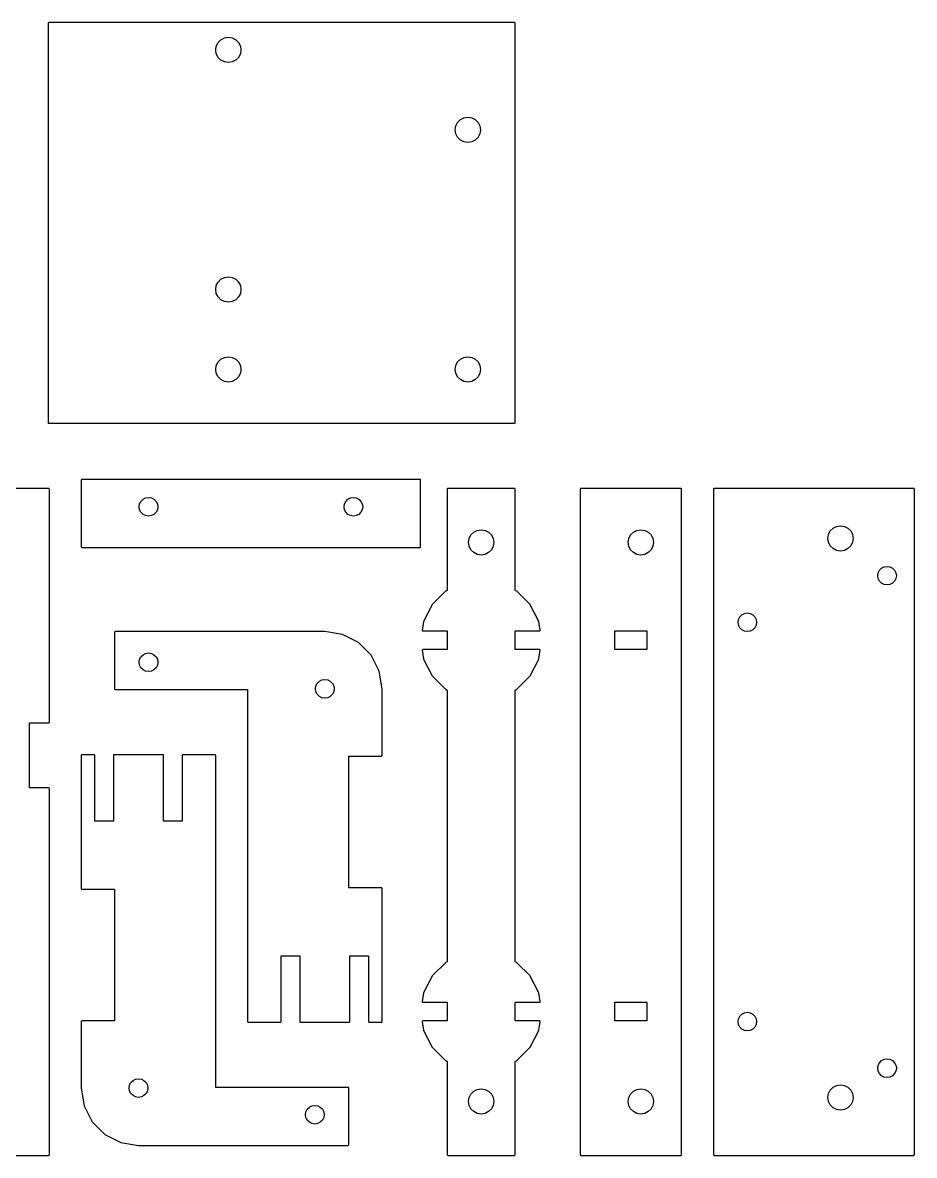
# Model space of a CAD drawing. Header units: metres. Extents: x 0 to 280, y 0 to 170.
# Drawn here: x 146.1 to 280.1, y -0.1 to 170.1 of the extents above; entities that cross this region are included whole.
import ezdxf

# ---------------------------------------------------------------- set-up
doc = ezdxf.new("R2010")
doc.units = ezdxf.units.M

msp = doc.modelspace()

# ---------------------------------------------------------------- linework, layer by layer
for p, q in [((149.905, 170.031), (149.9, 170)), ((149.9, 170), (149.9, 110)), ((149.919, 170.059), (149.905, 170.031)), ((149.941, 170.081), (149.919, 170.059)), ((149.969, 170.095), (149.941, 170.081)), ((150, 170.1), (149.969, 170.095)), ((220, 170.1), (150, 170.1)), ((220.031, 170.095), (220, 170.1)), ((220.059, 170.081), (220.031, 170.095)), ((220.081, 170.059), (220.059, 170.081)), ((220.095, 170.031), (220.081, 170.059)), ((220.1, 170), (220.095, 170.031)), ((220.1, 110), (220.1, 170)), ((175.194, 166.587), (175.464, 167.116)), ((175.464, 167.116), (175.884, 167.536)), ((175.884, 167.536), (176.413, 167.806)), ((176.413, 167.806), (177, 167.899)), ((177, 167.899), (177.587, 167.806)), ((177.587, 167.806), (178.116, 167.536)), ((178.116, 167.536), (178.536, 167.116)), ((178.536, 167.116), (178.806, 166.587)), ((175.101, 166), (175.194, 166.587)), ((175.194, 165.413), (175.101, 166)), ((175.464, 164.884), (175.194, 165.413)), ((178.806, 165.413), (178.536, 164.884)), ((178.806, 166.587), (178.899, 166)), ((178.899, 166), (178.806, 165.413)), ((175.884, 164.464), (175.464, 164.884)), ((176.413, 164.194), (175.884, 164.464)), ((177, 164.101), (176.413, 164.194)), ((177.587, 164.194), (177, 164.101)), ((178.116, 164.464), (177.587, 164.194)), ((178.536, 164.884), (178.116, 164.464)), ((211.194, 154.587), (211.464, 155.116)), ((211.464, 155.116), (211.884, 155.536)), ((211.884, 155.536), (212.413, 155.806)), ((212.413, 155.806), (213, 155.899)), ((213, 155.899), (213.587, 155.806)), ((213.587, 155.806), (214.116, 155.536)), ((214.116, 155.536), (214.536, 155.116)), ((214.536, 155.116), (214.806, 154.587)), ((211.101, 154), (211.194, 154.587)), ((211.194, 153.413), (211.101, 154)), ((211.464, 152.884), (211.194, 153.413)), ((214.806, 153.413), (214.536, 152.884)), ((214.806, 154.587), (214.899, 154)), ((214.899, 154), (214.806, 153.413)), ((211.884, 152.464), (211.464, 152.884)), ((212.413, 152.194), (211.884, 152.464)), ((213, 152.101), (212.413, 152.194)), ((213.587, 152.194), (213, 152.101)), ((214.116, 152.464), (213.587, 152.194)), ((214.536, 152.884), (214.116, 152.464)), ((175.194, 130.587), (175.464, 131.116)), ((175.464, 131.116), (175.884, 131.536)), ((175.884, 131.536), (176.413, 131.806)), ((176.413, 131.806), (177, 131.899)), ((177, 131.899), (177.587, 131.806)), ((177.587, 131.806), (178.116, 131.536)), ((178.116, 131.536), (178.536, 131.116)), ((178.536, 131.116), (178.806, 130.587)), ((175.101, 130), (175.194, 130.587)), ((175.194, 129.413), (175.101, 130)), ((175.464, 128.884), (175.194, 129.413)), ((178.806, 129.413), (178.536, 128.884)), ((178.806, 130.587), (178.899, 130)), ((178.899, 130), (178.806, 129.413)), ((175.884, 128.464), (175.464, 128.884)), ((176.413, 128.194), (175.884, 128.464)), ((177, 128.101), (176.413, 128.194)), ((177.587, 128.194), (177, 128.101)), ((178.116, 128.464), (177.587, 128.194)), ((178.536, 128.884), (178.116, 128.464)), ((175.464, 119.116), (175.884, 119.536)), ((175.884, 119.536), (176.413, 119.806)), ((176.413, 119.806), (177, 119.899)), ((177, 119.899), (177.587, 119.806)), ((177.587, 119.806), (178.116, 119.536)), ((178.116, 119.536), (178.536, 119.116)), ((211.464, 119.116), (211.884, 119.536)), ((211.884, 119.536), (212.413, 119.806)), ((212.413, 119.806), (213, 119.899)), ((213, 119.899), (213.587, 119.806)), ((213.587, 119.806), (214.116, 119.536)), ((214.116, 119.536), (214.536, 119.116)), ((175.101, 118), (175.194, 118.587)), ((175.194, 117.413), (175.101, 118)), ((175.194, 118.587), (175.464, 119.116)), ((178.536, 119.116), (178.806, 118.587)), ((178.806, 118.587), (178.899, 118)), ((178.899, 118), (178.806, 117.413)), ((211.101, 118), (211.194, 118.587)), ((211.194, 117.413), (211.101, 118)), ((211.194, 118.587), (211.464, 119.116)), ((214.536, 119.116), (214.806, 118.587)), ((214.806, 118.587), (214.899, 118)), ((214.899, 118), (214.806, 117.413)), ((175.464, 116.884), (175.194, 117.413)), ((175.884, 116.464), (175.464, 116.884)), ((176.413, 116.194), (175.884, 116.464)), ((177, 116.101), (176.413, 116.194)), ((177.587, 116.194), (177, 116.101)), ((178.116, 116.464), (177.587, 116.194)), ((178.536, 116.884), (178.116, 116.464)), ((178.806, 117.413), (178.536, 116.884)), ((211.464, 116.884), (211.194, 117.413)), ((211.884, 116.464), (211.464, 116.884)), ((212.413, 116.194), (211.884, 116.464)), ((213, 116.101), (212.413, 116.194)), ((213.587, 116.194), (213, 116.101)), ((214.116, 116.464), (213.587, 116.194)), ((214.536, 116.884), (214.116, 116.464)), ((214.806, 117.413), (214.536, 116.884)), ((149.9, 110), (149.905, 109.969)), ((149.905, 109.969), (149.919, 109.941)), ((149.919, 109.941), (149.941, 109.919)), ((149.941, 109.919), (149.969, 109.905)), ((149.969, 109.905), (150, 109.9)), ((150, 109.9), (220, 109.9)), ((220, 109.9), (220.031, 109.905)), ((220.031, 109.905), (220.059, 109.919)), ((220.059, 109.919), (220.081, 109.941)), ((220.081, 109.941), (220.095, 109.969)), ((220.095, 109.969), (220.1, 110)), ((154.905, 101.381), (154.9, 101.35)), ((154.9, 101.35), (154.9, 91.35)), ((154.919, 101.409), (154.905, 101.381)), ((154.941, 101.431), (154.919, 101.409)), ((154.969, 101.445), (154.941, 101.431)), ((155, 101.45), (154.969, 101.445)), ((205.8, 101.45), (155, 101.45)), ((205.831, 101.445), (205.8, 101.45)), ((205.859, 101.431), (205.831, 101.445)), ((205.881, 101.409), (205.859, 101.431)), ((205.895, 101.381), (205.881, 101.409)), ((205.9, 101.35), (205.895, 101.381)), ((205.9, 91.35), (205.9, 101.35)), ((150, 100.1), (140, 100.1)), ((150.031, 100.095), (150, 100.1)), ((150.059, 100.081), (150.031, 100.095)), ((150.081, 100.059), (150.059, 100.081)), ((150.095, 100.031), (150.081, 100.059)), ((150.1, 100), (150.095, 100.031)), ((150.1, 65), (150.1, 100)), ((164.568, 98.6803), (165, 98.7487)), ((165, 98.7487), (165.432, 98.6803)), ((195.368, 98.6803), (195.8, 98.7487)), ((195.8, 98.7487), (196.232, 98.6803)), ((209.905, 100.031), (209.9, 100)), ((209.9, 100), (209.9, 84.7902)), ((209.919, 100.059), (209.905, 100.031)), ((209.941, 100.081), (209.919, 100.059)), ((209.969, 100.095), (209.941, 100.081)), ((210, 100.1), (209.969, 100.095)), ((220, 100.1), (210, 100.1)), ((220.031, 100.095), (220, 100.1)), ((220.059, 100.081), (220.031, 100.095)), ((220.081, 100.059), (220.059, 100.081)), ((220.095, 100.031), (220.081, 100.059)), ((220.1, 100), (220.095, 100.031)), ((220.1, 84.7902), (220.1, 100)), ((229.905, 100.031), (229.9, 100)), ((229.9, 100), (229.9, 0)), ((229.919, 100.059), (229.905, 100.031)), ((229.941, 100.081), (229.919, 100.059)), ((229.969, 100.095), (229.941, 100.081)), ((230, 100.1), (229.969, 100.095)), ((245, 100.1), (230, 100.1)), ((245.031, 100.095), (245, 100.1)), ((245.059, 100.081), (245.031, 100.095)), ((245.081, 100.059), (245.059, 100.081)), ((245.095, 100.031), (245.081, 100.059)), ((245.1, 100), (245.095, 100.031)), ((245.1, 0), (245.1, 100)), ((249.905, 100.031), (249.9, 100)), ((249.9, 100), (249.9, 0)), ((249.919, 100.059), (249.905, 100.031)), ((249.941, 100.081), (249.919, 100.059)), ((249.969, 100.095), (249.941, 100.081)), ((250, 100.1), (249.969, 100.095)), ((280, 100.1), (250, 100.1)), ((280.031, 100.095), (280, 100.1)), ((280.059, 100.081), (280.031, 100.095)), ((280.081, 100.059), (280.059, 100.081)), ((280.095, 100.031), (280.081, 100.059)), ((280.1, 100), (280.095, 100.031)), ((280.1, 0), (280.1, 100)), ((163.601, 97.35), (163.67, 97.7823)), ((163.67, 96.9177), (163.601, 97.35)), ((163.67, 97.7823), (163.868, 98.1721)), ((163.868, 98.1721), (164.178, 98.4816)), ((164.178, 98.4816), (164.568, 98.6803)), ((165.432, 98.6803), (165.822, 98.4816)), ((165.822, 98.4816), (166.132, 98.1721)), ((166.132, 98.1721), (166.33, 97.7823)), ((166.33, 97.7823), (166.399, 97.35)), ((166.399, 97.35), (166.33, 96.9177)), ((194.401, 97.35), (194.47, 97.7823)), ((194.47, 96.9177), (194.401, 97.35)), ((194.47, 97.7823), (194.668, 98.1721)), ((194.668, 98.1721), (194.978, 98.4816)), ((194.978, 98.4816), (195.368, 98.6803)), ((196.232, 98.6803), (196.622, 98.4816)), ((196.622, 98.4816), (196.932, 98.1721)), ((196.932, 98.1721), (197.13, 97.7823)), ((197.13, 97.7823), (197.199, 97.35)), ((197.199, 97.35), (197.13, 96.9177)), ((163.868, 96.5278), (163.67, 96.9177)), ((164.178, 96.2184), (163.868, 96.5278)), ((164.568, 96.0197), (164.178, 96.2184)), ((165, 95.9512), (164.568, 96.0197)), ((165.432, 96.0197), (165, 95.9512)), ((165.822, 96.2184), (165.432, 96.0197)), ((166.132, 96.5278), (165.822, 96.2184)), ((166.33, 96.9177), (166.132, 96.5278)), ((194.668, 96.5278), (194.47, 96.9177)), ((194.978, 96.2184), (194.668, 96.5278)), ((195.368, 96.0197), (194.978, 96.2184)), ((195.8, 95.9512), (195.368, 96.0197)), ((196.232, 96.0197), (195.8, 95.9512)), ((196.622, 96.2184), (196.232, 96.0197)), ((196.932, 96.5278), (196.622, 96.2184)), ((197.13, 96.9177), (196.932, 96.5278)), ((213.884, 93.5361), (214.413, 93.8058)), ((214.413, 93.8058), (215, 93.8988)), ((215, 93.8988), (215.587, 93.8058)), ((215.587, 93.8058), (216.116, 93.5361)), ((237.884, 93.5361), (238.413, 93.8058)), ((238.413, 93.8058), (239, 93.8988)), ((239, 93.8988), (239.587, 93.8058)), ((239.587, 93.8058), (240.116, 93.5361)), ((267.194, 93.1868), (267.464, 93.716)), ((267.464, 93.716), (267.884, 94.1361)), ((267.884, 94.1361), (268.413, 94.4058)), ((268.413, 94.4058), (269, 94.4987)), ((269, 94.4987), (269.587, 94.4058)), ((269.587, 94.4058), (270.116, 94.1361)), ((270.116, 94.1361), (270.536, 93.716)), ((270.536, 93.716), (270.806, 93.1868)), ((213.101, 92), (213.194, 92.5868)), ((213.194, 91.4132), (213.101, 92)), ((213.194, 92.5868), (213.464, 93.116)), ((213.464, 93.116), (213.884, 93.5361)), ((216.116, 93.5361), (216.536, 93.116)), ((216.536, 93.116), (216.806, 92.5868)), ((216.806, 92.5868), (216.899, 92)), ((216.899, 92), (216.806, 91.4132)), ((237.101, 92), (237.194, 92.5868)), ((237.194, 91.4132), (237.101, 92)), ((237.194, 92.5868), (237.464, 93.116)), ((237.464, 93.116), (237.884, 93.5361)), ((240.116, 93.5361), (240.536, 93.116)), ((240.536, 93.116), (240.806, 92.5868)), ((240.806, 92.5868), (240.899, 92)), ((240.899, 92), (240.806, 91.4132)), ((267.101, 92.6), (267.194, 93.1868)), ((267.194, 92.0132), (267.101, 92.6)), ((267.464, 91.4839), (267.194, 92.0132)), ((270.806, 92.0132), (270.536, 91.4839)), ((270.806, 93.1868), (270.899, 92.6)), ((270.899, 92.6), (270.806, 92.0132)), ((154.9, 91.35), (154.905, 91.3191)), ((154.905, 91.3191), (154.919, 91.2912)), ((154.919, 91.2912), (154.941, 91.2691)), ((154.941, 91.2691), (154.969, 91.2549)), ((154.969, 91.2549), (155, 91.25)), ((155, 91.25), (205.8, 91.25)), ((205.8, 91.25), (205.831, 91.2549)), ((205.831, 91.2549), (205.859, 91.2691)), ((205.859, 91.2691), (205.881, 91.2912)), ((205.881, 91.2912), (205.895, 91.3191)), ((205.895, 91.3191), (205.9, 91.35)), ((213.464, 90.8839), (213.194, 91.4132)), ((213.884, 90.4639), (213.464, 90.8839)), ((214.413, 90.1942), (213.884, 90.4639)), ((216.116, 90.4639), (215.587, 90.1942)), ((216.536, 90.8839), (216.116, 90.4639)), ((216.806, 91.4132), (216.536, 90.8839)), ((237.464, 90.8839), (237.194, 91.4132)), ((237.884, 90.4639), (237.464, 90.8839)), ((238.413, 90.1942), (237.884, 90.4639)), ((240.116, 90.4639), (239.587, 90.1942)), ((240.536, 90.8839), (240.116, 90.4639)), ((240.806, 91.4132), (240.536, 90.8839)), ((267.884, 91.0639), (267.464, 91.4839)), ((268.413, 90.7942), (267.884, 91.0639)), ((269, 90.7012), (268.413, 90.7942)), ((269.587, 90.7942), (269, 90.7012)), ((270.116, 91.0639), (269.587, 90.7942)), ((270.536, 91.4839), (270.116, 91.0639)), ((215, 90.1012), (214.413, 90.1942)), ((215.587, 90.1942), (215, 90.1012)), ((239, 90.1012), (238.413, 90.1942)), ((239.587, 90.1942), (239, 90.1012)), ((274.601, 87), (274.67, 87.4323)), ((274.67, 86.5677), (274.601, 87)), ((274.67, 87.4323), (274.868, 87.8221)), ((274.868, 87.8221), (275.178, 88.1316)), ((275.178, 88.1316), (275.568, 88.3303)), ((275.568, 88.3303), (276, 88.3988)), ((276, 88.3988), (276.432, 88.3303)), ((276.432, 88.3303), (276.822, 88.1316)), ((276.822, 88.1316), (277.132, 87.8221)), ((277.132, 87.8221), (277.33, 87.4323)), ((277.33, 87.4323), (277.399, 87)), ((277.399, 87), (277.33, 86.5677)), ((274.868, 86.1778), (274.67, 86.5677)), ((275.178, 85.8684), (274.868, 86.1778)), ((275.568, 85.6697), (275.178, 85.8684)), ((276, 85.6012), (275.568, 85.6697)), ((276.432, 85.6697), (276, 85.6012)), ((276.822, 85.8684), (276.432, 85.6697)), ((277.132, 86.1778), (276.822, 85.8684)), ((277.33, 86.5677), (277.132, 86.1778)), ((209.639, 84.6519), (207.648, 82.6608)), ((209.665, 84.6702), (209.639, 84.6519)), ((209.9, 84.7902), (209.665, 84.6702)), ((220.335, 84.6702), (220.1, 84.7902)), ((220.361, 84.6519), (220.335, 84.6702)), ((222.352, 82.6608), (220.361, 84.6519)), ((207.63, 82.6355), (206.351, 80.1265)), ((207.648, 82.6608), (207.63, 82.6355)), ((222.37, 82.6355), (222.352, 82.6608)), ((223.649, 80.1265), (222.37, 82.6355)), ((206.342, 80.0968), (206.139, 78.8156)), ((206.351, 80.1265), (206.342, 80.0968)), ((223.658, 80.0968), (223.649, 80.1265)), ((223.861, 78.8156), (223.658, 80.0968)), ((253.601, 80), (253.67, 80.4322)), ((253.67, 79.5677), (253.601, 80)), ((253.67, 80.4322), (253.868, 80.8221)), ((253.868, 80.8221), (254.178, 81.1316)), ((254.178, 81.1316), (254.568, 81.3303)), ((254.568, 81.3303), (255, 81.3987)), ((255, 81.3987), (255.432, 81.3303)), ((255.432, 81.3303), (255.822, 81.1316)), ((255.822, 81.1316), (256.132, 80.8221)), ((256.132, 80.8221), (256.33, 80.4322)), ((256.33, 80.4322), (256.399, 80)), ((256.399, 80), (256.33, 79.5677)), ((159.905, 78.5309), (159.9, 78.5)), ((159.9, 78.5), (159.9, 70)), ((159.919, 78.5588), (159.905, 78.5309)), ((159.941, 78.5809), (159.919, 78.5588)), ((159.969, 78.5951), (159.941, 78.5809)), ((160, 78.6), (159.969, 78.5951)), ((191.5, 78.6), (160, 78.6)), ((191.516, 78.5988), (191.5, 78.6)), ((194.142, 78.1827), (191.516, 78.5988)), ((206.139, 78.8156), (206.139, 78.7843)), ((206.139, 78.7843), (206.148, 78.7546)), ((206.148, 78.7546), (206.167, 78.7293)), ((206.167, 78.7293), (206.192, 78.7109)), ((206.192, 78.7109), (206.222, 78.7012)), ((206.222, 78.7012), (206.238, 78.7)), ((206.238, 78.7), (209.9, 78.7)), ((209.9, 78.7), (209.9, 75.9)), ((220.1, 75.9), (220.1, 78.7)), ((220.1, 78.7), (223.762, 78.7)), ((223.762, 78.7), (223.793, 78.7049)), ((223.793, 78.7049), (223.821, 78.7191)), ((223.821, 78.7191), (223.843, 78.7412)), ((223.843, 78.7412), (223.858, 78.7691)), ((223.858, 78.7691), (223.862, 78.8)), ((223.862, 78.8), (223.861, 78.8156)), ((235.1, 75.9), (235.1, 78.7)), ((235.1, 78.7), (239.9, 78.7)), ((239.9, 78.7), (239.9, 75.9)), ((253.868, 79.1778), (253.67, 79.5677)), ((254.178, 78.8683), (253.868, 79.1778)), ((254.568, 78.6697), (254.178, 78.8683)), ((255, 78.6012), (254.568, 78.6697)), ((255.432, 78.6697), (255, 78.6012)), ((255.822, 78.8683), (255.432, 78.6697)), ((256.132, 79.1778), (255.822, 78.8683)), ((256.33, 79.5677), (256.132, 79.1778)), ((194.172, 78.1731), (194.142, 78.1827)), ((196.542, 76.9657), (194.172, 78.1731)), ((196.567, 76.9473), (196.542, 76.9657)), ((198.447, 75.0669), (196.567, 76.9473)), ((163.868, 74.8221), (164.178, 75.1316)), ((164.178, 75.1316), (164.568, 75.3303)), ((164.568, 75.3303), (165, 75.3988)), ((165, 75.3988), (165.432, 75.3303)), ((165.432, 75.3303), (165.822, 75.1316)), ((165.822, 75.1316), (166.132, 74.8221)), ((198.466, 75.0416), (198.447, 75.0669)), ((199.673, 72.672), (198.466, 75.0416)), ((206.142, 75.8309), (206.138, 75.8)), ((206.138, 75.8), (206.139, 75.7843)), ((206.139, 75.7843), (206.342, 74.5032)), ((206.157, 75.8588), (206.142, 75.8309)), ((206.179, 75.8809), (206.157, 75.8588)), ((206.207, 75.8951), (206.179, 75.8809)), ((206.238, 75.9), (206.207, 75.8951)), ((209.9, 75.9), (206.238, 75.9)), ((223.762, 75.9), (220.1, 75.9)), ((223.658, 74.5032), (223.861, 75.7843)), ((223.778, 75.8988), (223.762, 75.9)), ((223.808, 75.8891), (223.778, 75.8988)), ((223.833, 75.8707), (223.808, 75.8891)), ((223.852, 75.8454), (223.833, 75.8707)), ((223.861, 75.8156), (223.852, 75.8454)), ((223.861, 75.7843), (223.861, 75.8156)), ((239.9, 75.9), (235.1, 75.9)), ((163.601, 74), (163.67, 74.4323)), ((163.67, 73.5677), (163.601, 74)), ((163.67, 74.4323), (163.868, 74.8221)), ((163.868, 73.1778), (163.67, 73.5677)), ((166.132, 74.8221), (166.33, 74.4323)), ((166.33, 73.5677), (166.132, 73.1778)), ((166.33, 74.4323), (166.399, 74)), ((166.399, 74), (166.33, 73.5677)), ((206.342, 74.5032), (206.351, 74.4734)), ((206.351, 74.4734), (207.63, 71.9645)), ((222.37, 71.9645), (223.649, 74.4734)), ((223.649, 74.4734), (223.658, 74.5032)), ((164.178, 72.8684), (163.868, 73.1778)), ((164.568, 72.6697), (164.178, 72.8684)), ((165, 72.6012), (164.568, 72.6697)), ((165.432, 72.6697), (165, 72.6012)), ((165.822, 72.8684), (165.432, 72.6697)), ((166.132, 73.1778), (165.822, 72.8684)), ((199.683, 72.6423), (199.673, 72.672)), ((200.099, 70.0156), (199.683, 72.6423)), ((207.63, 71.9645), (207.648, 71.9392)), ((207.648, 71.9392), (209.639, 69.9481)), ((220.361, 69.9481), (222.352, 71.9392)), ((222.352, 71.9392), (222.37, 71.9645)), ((159.9, 70), (159.905, 69.9691)), ((159.905, 69.9691), (159.919, 69.9412)), ((159.919, 69.9412), (159.941, 69.9191)), ((159.941, 69.9191), (159.969, 69.9049)), ((159.969, 69.9049), (160, 69.9)), ((160, 69.9), (179.9, 69.9)), ((179.9, 69.9), (179.9, 20)), ((190.101, 70), (190.17, 70.4323)), ((190.17, 69.5677), (190.101, 70)), ((190.17, 70.4323), (190.368, 70.8221)), ((190.368, 70.8221), (190.678, 71.1316)), ((190.678, 71.1316), (191.068, 71.3303)), ((191.068, 71.3303), (191.5, 71.3988)), ((191.5, 71.3988), (191.932, 71.3303)), ((191.932, 71.3303), (192.322, 71.1316)), ((192.322, 71.1316), (192.632, 70.8221)), ((192.632, 70.8221), (192.83, 70.4323)), ((192.83, 70.4323), (192.899, 70)), ((192.899, 70), (192.83, 69.5677)), ((200.1, 70), (200.099, 70.0156)), ((200.1, 60), (200.1, 70)), ((209.639, 69.9481), (209.665, 69.9297)), ((209.665, 69.9297), (209.9, 69.8098)), ((209.9, 69.8098), (209.9, 28.9902)), ((220.1, 69.8098), (220.335, 69.9297)), ((220.1, 28.9902), (220.1, 69.8098)), ((220.335, 69.9297), (220.361, 69.9481)), ((190.368, 69.1778), (190.17, 69.5677)), ((190.678, 68.8684), (190.368, 69.1778)), ((191.068, 68.6697), (190.678, 68.8684)), ((191.5, 68.6012), (191.068, 68.6697)), ((191.932, 68.6697), (191.5, 68.6012)), ((192.322, 68.8684), (191.932, 68.6697)), ((192.632, 69.1778), (192.322, 68.8684)), ((192.83, 69.5677), (192.632, 69.1778)), ((147.1, 55.1), (147.1, 64.9)), ((147.1, 64.9), (150, 64.9)), ((150, 64.9), (150.031, 64.9049)), ((150.031, 64.9049), (150.059, 64.9191)), ((150.059, 64.9191), (150.081, 64.9412)), ((150.081, 64.9412), (150.095, 64.9691)), ((150.095, 64.9691), (150.1, 65)), ((154.905, 60.0309), (154.9, 60)), ((154.9, 60), (154.9, 40)), ((154.919, 60.0588), (154.905, 60.0309)), ((154.941, 60.0809), (154.919, 60.0588)), ((154.969, 60.0951), (154.941, 60.0809)), ((155, 60.1), (154.969, 60.0951)), ((156.825, 60.1), (155, 60.1)), ((156.856, 60.0951), (156.825, 60.1)), ((156.884, 60.0809), (156.856, 60.0951)), ((156.906, 60.0588), (156.884, 60.0809)), ((156.92, 60.0309), (156.906, 60.0588)), ((156.925, 60), (156.92, 60.0309)), ((156.925, 50.1), (156.925, 60)), ((159.73, 60.0309), (159.725, 60)), ((159.725, 60), (159.725, 50.1)), ((159.744, 60.0588), (159.73, 60.0309)), ((159.766, 60.0809), (159.744, 60.0588)), ((159.794, 60.0951), (159.766, 60.0809)), ((159.825, 60.1), (159.794, 60.0951)), ((167.175, 60.1), (159.825, 60.1)), ((167.206, 60.0951), (167.175, 60.1)), ((167.234, 60.0809), (167.206, 60.0951)), ((167.256, 60.0588), (167.234, 60.0809)), ((167.27, 60.0309), (167.256, 60.0588)), ((167.275, 60), (167.27, 60.0309)), ((167.275, 50.1), (167.275, 60)), ((170.08, 60.0309), (170.075, 60)), ((170.075, 60), (170.075, 50.1)), ((170.094, 60.0588), (170.08, 60.0309)), ((170.116, 60.0809), (170.094, 60.0588)), ((170.144, 60.0951), (170.116, 60.0809)), ((170.175, 60.1), (170.144, 60.0951)), ((175, 60.1), (170.175, 60.1)), ((175.031, 60.0951), (175, 60.1)), ((175.059, 60.0809), (175.031, 60.0951)), ((175.081, 60.0588), (175.059, 60.0809)), ((175.095, 60.0309), (175.081, 60.0588)), ((175.1, 60), (175.095, 60.0309)), ((175.1, 10.1), (175.1, 60)), ((195.1, 40.1), (195.1, 59.9)), ((195.1, 59.9), (200, 59.9)), ((200, 59.9), (200.031, 59.9049)), ((200.031, 59.9049), (200.059, 59.9191)), ((200.059, 59.9191), (200.081, 59.9412)), ((200.081, 59.9412), (200.095, 59.9691)), ((200.095, 59.9691), (200.1, 60)), ((150, 55.1), (147.1, 55.1)), ((150.031, 55.0951), (150, 55.1)), ((150.059, 55.0809), (150.031, 55.0951)), ((150.081, 55.0588), (150.059, 55.0809)), ((150.095, 55.0309), (150.081, 55.0588)), ((150.1, 55), (150.095, 55.0309)), ((150.1, 0), (150.1, 55)), ((159.725, 50.1), (156.925, 50.1)), ((170.075, 50.1), (167.275, 50.1)), ((154.9, 40), (154.905, 39.9691)), ((154.905, 39.9691), (154.919, 39.9412)), ((154.919, 39.9412), (154.941, 39.9191)), ((154.941, 39.9191), (154.969, 39.9049)), ((154.969, 39.9049), (155, 39.9)), ((155, 39.9), (159.9, 39.9)), ((159.9, 39.9), (159.9, 20.1)), ((200, 40.1), (195.1, 40.1)), ((200.031, 40.0951), (200, 40.1)), ((200.059, 40.0809), (200.031, 40.0951)), ((200.081, 40.0588), (200.059, 40.0809)), ((200.095, 40.0309), (200.081, 40.0588)), ((200.1, 40), (200.095, 40.0309)), ((200.1, 20), (200.1, 40)), ((184.925, 20), (184.925, 29.9)), ((184.925, 29.9), (187.725, 29.9)), ((187.725, 29.9), (187.725, 20)), ((195.275, 20), (195.275, 29.9)), ((195.275, 29.9), (198.075, 29.9)), ((198.075, 29.9), (198.075, 20)), ((209.9, 28.9902), (209.665, 28.8702)), ((220.335, 28.8702), (220.1, 28.9902)), ((209.639, 28.8519), (207.648, 26.8608)), ((209.665, 28.8702), (209.639, 28.8519)), ((220.361, 28.8519), (220.335, 28.8702)), ((222.352, 26.8608), (220.361, 28.8519)), ((207.63, 26.8354), (206.351, 24.3265)), ((207.648, 26.8608), (207.63, 26.8354)), ((222.37, 26.8354), (222.352, 26.8608)), ((223.649, 24.3265), (222.37, 26.8354)), ((206.342, 24.2968), (206.139, 23.0156)), ((206.351, 24.3265), (206.342, 24.2968)), ((223.658, 24.2968), (223.649, 24.3265)), ((223.861, 23.0156), (223.658, 24.2968)), ((206.139, 23.0156), (206.139, 22.9844)), ((206.139, 22.9844), (206.148, 22.9546)), ((206.148, 22.9546), (206.167, 22.9293)), ((206.167, 22.9293), (206.192, 22.9109)), ((206.192, 22.9109), (206.222, 22.9012)), ((206.222, 22.9012), (206.238, 22.9)), ((206.238, 22.9), (209.9, 22.9)), ((209.9, 22.9), (209.9, 20.1)), ((220.1, 20.1), (220.1, 22.9)), ((220.1, 22.9), (223.762, 22.9)), ((223.762, 22.9), (223.793, 22.9049)), ((223.793, 22.9049), (223.821, 22.9191)), ((223.821, 22.9191), (223.843, 22.9412)), ((223.843, 22.9412), (223.858, 22.9691)), ((223.858, 22.9691), (223.862, 23)), ((223.862, 23), (223.861, 23.0156)), ((235.1, 20.1), (235.1, 22.9)), ((235.1, 22.9), (239.9, 22.9)), ((239.9, 22.9), (239.9, 20.1)), ((253.601, 20), (253.67, 20.4323)), ((253.67, 20.4323), (253.868, 20.8222)), ((253.868, 20.8222), (254.178, 21.1316)), ((254.178, 21.1316), (254.568, 21.3303)), ((254.568, 21.3303), (255, 21.3988)), ((255, 21.3988), (255.432, 21.3303)), ((255.432, 21.3303), (255.822, 21.1316)), ((255.822, 21.1316), (256.132, 20.8222)), ((256.132, 20.8222), (256.33, 20.4323)), ((256.33, 20.4323), (256.399, 20)), ((154.905, 20.0309), (154.9, 20)), ((154.9, 20), (154.9, 10)), ((154.919, 20.0588), (154.905, 20.0309)), ((154.941, 20.0809), (154.919, 20.0588)), ((154.969, 20.0951), (154.941, 20.0809)), ((155, 20.1), (154.969, 20.0951)), ((159.9, 20.1), (155, 20.1)), ((179.9, 20), (179.905, 19.9691)), ((179.905, 19.9691), (179.919, 19.9412)), ((179.919, 19.9412), (179.941, 19.9191)), ((179.941, 19.9191), (179.969, 19.9049)), ((179.969, 19.9049), (180, 19.9)), ((180, 19.9), (184.825, 19.9)), ((184.825, 19.9), (184.856, 19.9049)), ((184.856, 19.9049), (184.884, 19.9191)), ((184.884, 19.9191), (184.906, 19.9412)), ((184.906, 19.9412), (184.92, 19.9691)), ((184.92, 19.9691), (184.925, 20)), ((187.725, 20), (187.73, 19.9691)), ((187.73, 19.9691), (187.744, 19.9412)), ((187.744, 19.9412), (187.766, 19.9191)), ((187.766, 19.9191), (187.794, 19.9049)), ((187.794, 19.9049), (187.825, 19.9)), ((187.825, 19.9), (195.175, 19.9)), ((195.175, 19.9), (195.206, 19.9049)), ((195.206, 19.9049), (195.234, 19.9191)), ((195.234, 19.9191), (195.256, 19.9412)), ((195.256, 19.9412), (195.27, 19.9691)), ((195.27, 19.9691), (195.275, 20)), ((198.075, 20), (198.08, 19.9691)), ((198.08, 19.9691), (198.094, 19.9412)), ((198.094, 19.9412), (198.116, 19.9191)), ((198.116, 19.9191), (198.144, 19.9049)), ((198.144, 19.9049), (198.175, 19.9)), ((198.175, 19.9), (200, 19.9)), ((200, 19.9), (200.031, 19.9049)), ((200.031, 19.9049), (200.059, 19.9191)), ((200.059, 19.9191), (200.081, 19.9412)), ((200.081, 19.9412), (200.095, 19.9691)), ((200.095, 19.9691), (200.1, 20)), ((206.142, 20.0309), (206.138, 20)), ((206.138, 20), (206.139, 19.9844)), ((206.139, 19.9844), (206.342, 18.7032)), ((206.157, 20.0588), (206.142, 20.0309)), ((206.179, 20.0809), (206.157, 20.0588)), ((206.207, 20.0951), (206.179, 20.0809)), ((206.238, 20.1), (206.207, 20.0951)), ((209.9, 20.1), (206.238, 20.1)), ((223.762, 20.1), (220.1, 20.1)), ((223.658, 18.7032), (223.861, 19.9844)), ((223.778, 20.0988), (223.762, 20.1)), ((223.808, 20.0891), (223.778, 20.0988)), ((223.833, 20.0707), (223.808, 20.0891)), ((223.852, 20.0454), (223.833, 20.0707)), ((223.861, 20.0156), (223.852, 20.0454)), ((223.861, 19.9844), (223.861, 20.0156)), ((239.9, 20.1), (235.1, 20.1)), ((253.67, 19.5677), (253.601, 20)), ((253.868, 19.1779), (253.67, 19.5677)), ((254.178, 18.8684), (253.868, 19.1779)), ((254.568, 18.6697), (254.178, 18.8684)), ((255.822, 18.8684), (255.432, 18.6697)), ((256.132, 19.1779), (255.822, 18.8684)), ((256.33, 19.5677), (256.132, 19.1779)), ((256.399, 20), (256.33, 19.5677)), ((206.342, 18.7032), (206.351, 18.6734)), ((206.351, 18.6734), (207.63, 16.1645)), ((222.37, 16.1645), (223.649, 18.6734)), ((223.649, 18.6734), (223.658, 18.7032)), ((255, 18.6012), (254.568, 18.6697)), ((255.432, 18.6697), (255, 18.6012)), ((207.63, 16.1645), (207.648, 16.1392)), ((207.648, 16.1392), (209.639, 14.1481)), ((220.361, 14.1481), (222.352, 16.1392)), ((222.352, 16.1392), (222.37, 16.1645)), ((209.639, 14.1481), (209.665, 14.1297)), ((209.665, 14.1297), (209.9, 14.0098)), ((209.9, 14.0098), (209.9, 0)), ((220.1, 14.0098), (220.335, 14.1297)), ((220.1, 0), (220.1, 14.0098)), ((220.335, 14.1297), (220.361, 14.1481)), ((274.67, 13.4323), (274.868, 13.8222)), ((274.868, 13.8222), (275.178, 14.1316)), ((275.178, 14.1316), (275.568, 14.3303)), ((275.568, 14.3303), (276, 14.3988)), ((276, 14.3988), (276.432, 14.3303)), ((276.432, 14.3303), (276.822, 14.1316)), ((276.822, 14.1316), (277.132, 13.8222)), ((277.132, 13.8222), (277.33, 13.4323)), ((274.601, 13), (274.67, 13.4323)), ((274.67, 12.5677), (274.601, 13)), ((274.868, 12.1779), (274.67, 12.5677)), ((275.178, 11.8684), (274.868, 12.1779)), ((277.132, 12.1779), (276.822, 11.8684)), ((277.33, 12.5677), (277.132, 12.1779)), ((277.33, 13.4323), (277.399, 13)), ((277.399, 13), (277.33, 12.5677)), ((162.101, 10), (162.17, 10.4323)), ((162.17, 10.4323), (162.368, 10.8222)), ((162.368, 10.8222), (162.678, 11.1316)), ((162.678, 11.1316), (163.068, 11.3303)), ((163.068, 11.3303), (163.5, 11.3988)), ((163.5, 11.3988), (163.932, 11.3303)), ((163.932, 11.3303), (164.322, 11.1316)), ((164.322, 11.1316), (164.632, 10.8222)), ((164.632, 10.8222), (164.83, 10.4323)), ((164.83, 10.4323), (164.899, 10)), ((267.884, 10.1362), (268.413, 10.4058)), ((268.413, 10.4058), (269, 10.4988)), ((269, 10.4988), (269.587, 10.4058)), ((269.587, 10.4058), (270.116, 10.1362)), ((275.568, 11.6697), (275.178, 11.8684)), ((276, 11.6012), (275.568, 11.6697)), ((276.432, 11.6697), (276, 11.6012)), ((276.822, 11.8684), (276.432, 11.6697)), ((154.9, 10), (154.901, 9.98436)), ((154.901, 9.98436), (155.317, 7.35773)), ((162.17, 9.56775), (162.101, 10)), ((162.368, 9.17786), (162.17, 9.56775)), ((162.678, 8.86838), (162.368, 9.17786)), ((163.068, 8.66972), (162.678, 8.86838)), ((163.5, 8.60124), (163.068, 8.66972)), ((163.932, 8.66972), (163.5, 8.60124)), ((164.322, 8.86838), (163.932, 8.66972)), ((164.632, 9.17786), (164.322, 8.86838)), ((164.83, 9.56775), (164.632, 9.17786)), ((164.899, 10), (164.83, 9.56775)), ((195, 10.1), (175.1, 10.1)), ((195.031, 10.0951), (195, 10.1)), ((195.059, 10.0809), (195.031, 10.0951)), ((195.081, 10.0588), (195.059, 10.0809)), ((195.095, 10.0309), (195.081, 10.0588)), ((195.1, 10), (195.095, 10.0309)), ((195.1, 1.5), (195.1, 10)), ((213.101, 8), (213.194, 8.58676)), ((213.194, 8.58676), (213.464, 9.11604)), ((213.464, 9.11604), (213.884, 9.53613)), ((213.884, 9.53613), (214.413, 9.8058)), ((214.413, 9.8058), (215, 9.89876)), ((215, 9.89876), (215.587, 9.8058)), ((215.587, 9.8058), (216.116, 9.53613)), ((216.116, 9.53613), (216.536, 9.11604)), ((216.536, 9.11604), (216.806, 8.58676)), ((216.806, 8.58676), (216.899, 8)), ((237.101, 8), (237.194, 8.58676)), ((237.194, 8.58676), (237.464, 9.11604)), ((237.464, 9.11604), (237.884, 9.53613)), ((237.884, 9.53613), (238.413, 9.8058)), ((238.413, 9.8058), (239, 9.89876)), ((239, 9.89876), (239.587, 9.8058)), ((239.587, 9.8058), (240.116, 9.53613)), ((240.116, 9.53613), (240.536, 9.11604)), ((240.536, 9.11604), (240.806, 8.58676)), ((240.806, 8.58676), (240.899, 8)), ((267.101, 8.60001), (267.194, 9.18678)), ((267.194, 8.01324), (267.101, 8.60001)), ((267.194, 9.18678), (267.464, 9.71605)), ((267.464, 9.71605), (267.884, 10.1362)), ((270.116, 10.1362), (270.536, 9.71605)), ((270.536, 9.71605), (270.806, 9.18678)), ((270.806, 9.18678), (270.899, 8.60001)), ((270.899, 8.60001), (270.806, 8.01324)), ((155.317, 7.35773), (155.327, 7.32797)), ((155.327, 7.32797), (156.534, 4.95844)), ((188.67, 6.43227), (188.868, 6.82216)), ((188.868, 6.82216), (189.178, 7.13164)), ((189.178, 7.13164), (189.568, 7.33029)), ((189.568, 7.33029), (190, 7.39876)), ((190, 7.39876), (190.432, 7.33029)), ((190.432, 7.33029), (190.822, 7.13164)), ((190.822, 7.13164), (191.132, 6.82216)), ((191.132, 6.82216), (191.33, 6.43227)), ((213.194, 7.41322), (213.101, 8)), ((213.464, 6.88394), (213.194, 7.41322)), ((213.884, 6.46385), (213.464, 6.88394)), ((216.536, 6.88394), (216.116, 6.46385)), ((216.806, 7.41322), (216.536, 6.88394)), ((216.899, 8), (216.806, 7.41322)), ((237.194, 7.41322), (237.101, 8)), ((237.464, 6.88394), (237.194, 7.41322)), ((237.884, 6.46385), (237.464, 6.88394)), ((240.536, 6.88394), (240.116, 6.46385)), ((240.806, 7.41322), (240.536, 6.88394)), ((240.899, 8), (240.806, 7.41322)), ((267.464, 7.48396), (267.194, 8.01324)), ((267.884, 7.06387), (267.464, 7.48396)), ((268.413, 6.79419), (267.884, 7.06387)), ((270.116, 7.06387), (269.587, 6.79419)), ((270.536, 7.48396), (270.116, 7.06387)), ((270.806, 8.01324), (270.536, 7.48396)), ((188.601, 6), (188.67, 6.43227)), ((188.67, 5.56775), (188.601, 6)), ((188.868, 5.17786), (188.67, 5.56775)), ((189.178, 4.86838), (188.868, 5.17786)), ((191.132, 5.17786), (190.822, 4.86838)), ((191.33, 5.56775), (191.132, 5.17786)), ((191.33, 6.43227), (191.399, 6)), ((191.399, 6), (191.33, 5.56775)), ((214.413, 6.19418), (213.884, 6.46385)), ((215, 6.10124), (214.413, 6.19418)), ((215.587, 6.19418), (215, 6.10124)), ((216.116, 6.46385), (215.587, 6.19418)), ((238.413, 6.19418), (237.884, 6.46385)), ((239, 6.10124), (238.413, 6.19418)), ((239.587, 6.19418), (239, 6.10124)), ((240.116, 6.46385), (239.587, 6.19418)), ((269, 6.70125), (268.413, 6.79419)), ((269.587, 6.79419), (269, 6.70125)), ((156.534, 4.95844), (156.553, 4.93312)), ((156.553, 4.93312), (158.433, 3.05266)), ((189.568, 4.66972), (189.178, 4.86838)), ((190, 4.60124), (189.568, 4.66972)), ((190.432, 4.66972), (190, 4.60124)), ((190.822, 4.86838), (190.432, 4.66972)), ((158.433, 3.05266), (158.458, 3.03427)), ((158.458, 3.03427), (160.828, 1.82693)), ((160.828, 1.82693), (160.858, 1.81726)), ((160.858, 1.81726), (163.484, 1.40123)), ((150.095, -0.030899), (150.1, 0)), ((163.484, 1.40123), (163.5, 1.39999)), ((163.5, 1.39999), (195, 1.39999)), ((195, 1.39999), (195.031, 1.40489)), ((195.031, 1.40489), (195.059, 1.4191)), ((195.059, 1.4191), (195.081, 1.44122)), ((195.081, 1.44122), (195.095, 1.4691)), ((195.095, 1.4691), (195.1, 1.5)), ((209.9, 0), (209.905, -0.030899)), ((220.095, -0.030899), (220.1, 0)), ((229.9, 0), (229.905, -0.030899)), ((245.095, -0.030899), (245.1, 0)), ((249.9, 0), (249.905, -0.030899)), ((280.095, -0.030899), (280.1, 0)), ((130, -0.100006), (150, -0.100006)), ((150, -0.100006), (150.031, -0.095108)), ((150.031, -0.095108), (150.059, -0.080902)), ((150.059, -0.080902), (150.081, -0.058777)), ((150.081, -0.058777), (150.095, -0.030899)), ((209.905, -0.030899), (209.919, -0.058777)), ((209.919, -0.058777), (209.941, -0.080902)), ((209.941, -0.080902), (209.969, -0.095108)), ((209.969, -0.095108), (210, -0.100006)), ((210, -0.100006), (220, -0.100006)), ((220, -0.100006), (220.031, -0.095108)), ((220.031, -0.095108), (220.059, -0.080902)), ((220.059, -0.080902), (220.081, -0.058777)), ((220.081, -0.058777), (220.095, -0.030899)), ((229.905, -0.030899), (229.919, -0.058777)), ((229.919, -0.058777), (229.941, -0.080902)), ((229.941, -0.080902), (229.969, -0.095108)), ((229.969, -0.095108), (230, -0.100006)), ((230, -0.100006), (245, -0.100006)), ((245, -0.100006), (245.031, -0.095108)), ((245.031, -0.095108), (245.059, -0.080902)), ((245.059, -0.080902), (245.081, -0.058777)), ((245.081, -0.058777), (245.095, -0.030899)), ((249.905, -0.030899), (249.919, -0.058777)), ((249.919, -0.058777), (249.941, -0.080902)), ((249.941, -0.080902), (249.969, -0.095108)), ((249.969, -0.095108), (250, -0.100006)), ((250, -0.100006), (280, -0.100006)), ((280, -0.100006), (280.031, -0.095108)), ((280.031, -0.095108), (280.059, -0.080902)), ((280.059, -0.080902), (280.081, -0.058777)), ((280.081, -0.058777), (280.095, -0.030899))]:
    msp.add_line(p, q)

doc.saveas('drawing.dxf')
